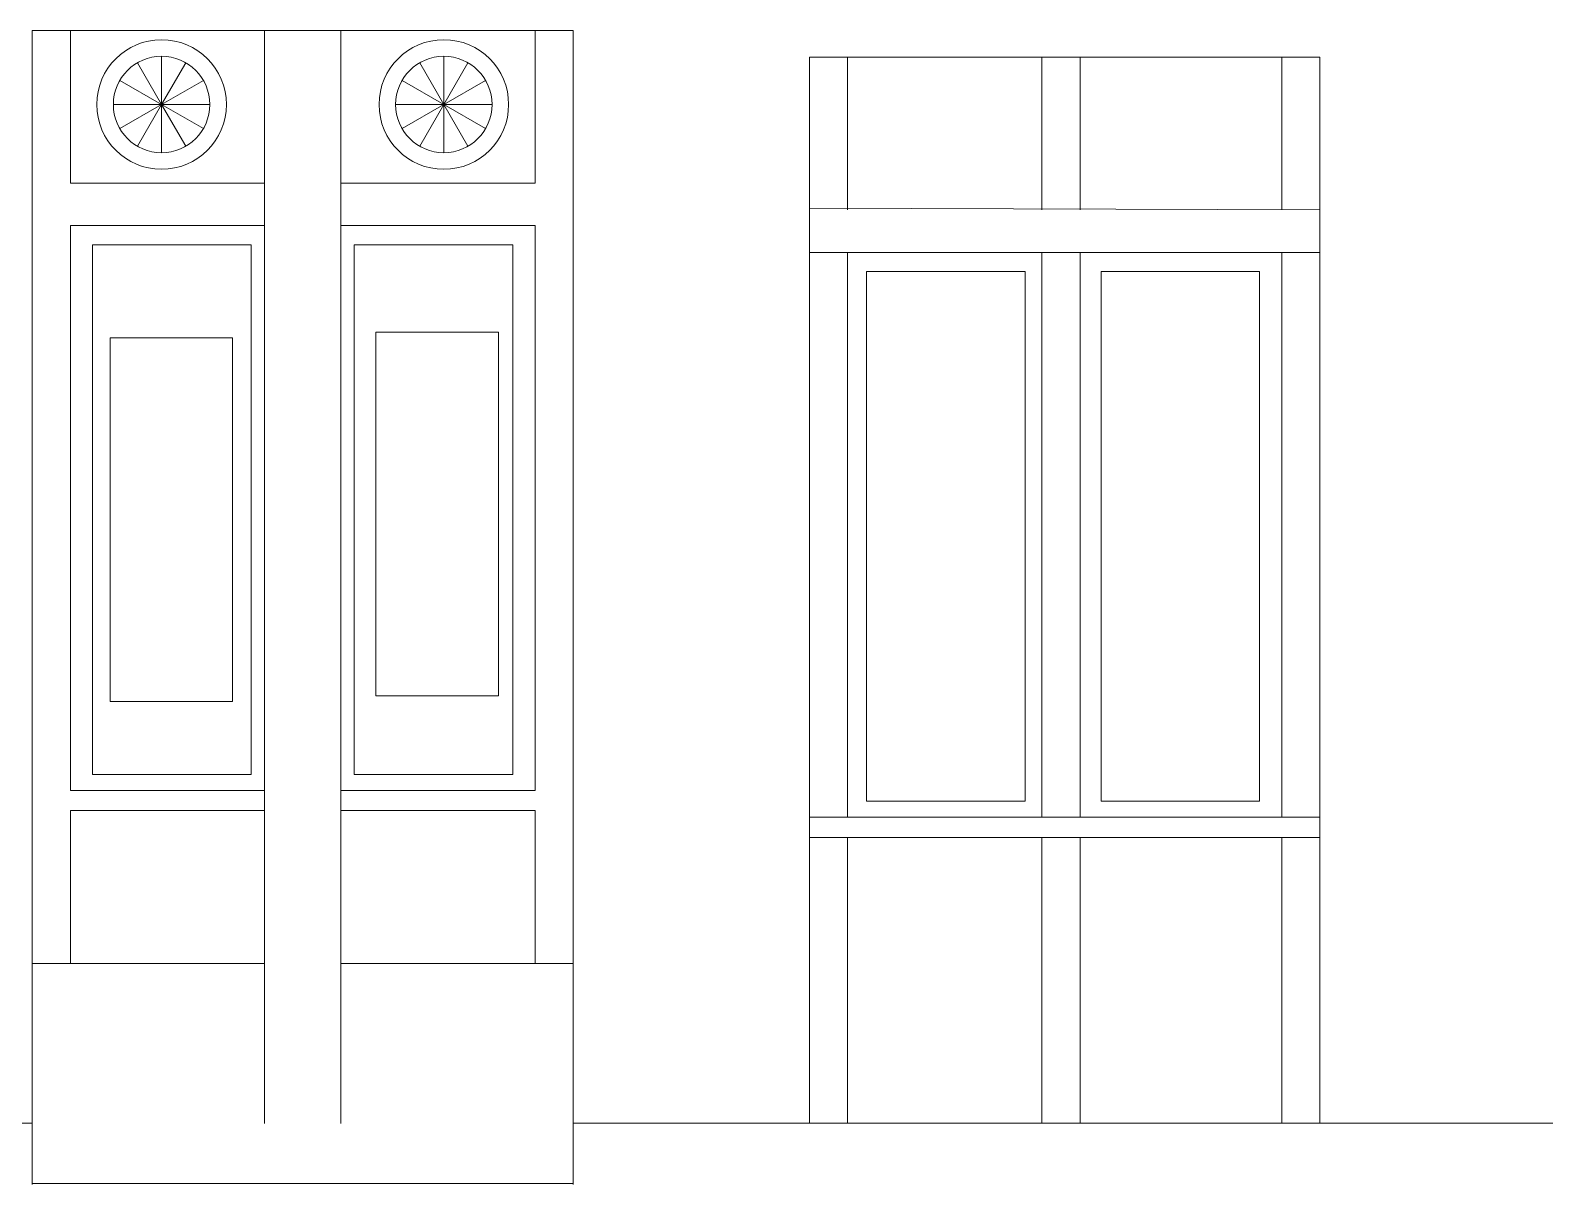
# Model space of a CAD drawing. Header units: centimetres. Extents: x -61 to 61, y -26 to 26.
# Drawn here: x 24.64 to 32.13, y -23.65 to -17.97 of the extents above; entities that cross this region are included whole.
import ezdxf

# ---------------------------------------------------------------- set-up
doc = ezdxf.new("R2010")
doc.units = ezdxf.units.CM
doc.header["$MEASUREMENT"] = 0
doc.layers.add('layer 1', color=7, linetype='Continuous')

msp = doc.modelspace()

# ---------------------------------------------------------------- linework, layer by layer
at = {"layer": 'layer 1', "color": 177, "lineweight": 9}
for points in [[(24.64877, -22.55998), (24.64877, -22.55998), (24.64877, -17.9661), (24.64877, -17.9661)], [(24.64877, -17.9661), (24.64877, -17.9661), (27.31261, -17.9661), (27.31261, -17.9661)], [(24.83648, -18.71803), (24.83648, -18.71803), (24.83648, -17.9661), (24.83648, -17.9661)], [(25.79297, -18.71803), (25.79297, -18.71803), (25.79297, -17.9661), (25.79297, -17.9661)], [(26.16841, -18.71803), (26.16841, -18.71803), (26.16841, -17.9661), (26.16841, -17.9661)], [(27.1249, -18.71803), (27.1249, -18.71803), (27.1249, -17.9661), (27.1249, -17.9661)], [(27.31261, -22.55998), (27.31261, -22.55998), (27.31261, -17.9661), (27.31261, -17.9661)], [(25.28574, -18.33075), (25.28574, -18.33075), (25.16697, -18.12504), (25.16697, -18.12504)], [(25.28574, -18.33075), (25.28574, -18.33075), (25.28574, -18.09322), (25.28574, -18.09322)], [(25.28574, -18.33075), (25.28574, -18.33075), (25.4045, -18.12504), (25.4045, -18.12504)], [(26.67564, -18.33075), (26.67564, -18.33075), (26.55688, -18.12504), (26.55688, -18.12504)], [(26.67564, -18.33075), (26.67564, -18.33075), (26.67564, -18.09322), (26.67564, -18.09322)], [(26.67564, -18.33075), (26.67564, -18.33075), (26.79441, -18.12504), (26.79441, -18.12504)], [(28.47597, -22.69157), (28.47597, -22.69157), (28.47597, -18.0977), (28.47597, -18.0977)], [(28.47597, -18.0977), (28.47597, -18.0977), (30.98872, -18.0977), (30.98872, -18.0977)], [(28.66368, -18.84962), (28.66368, -18.84962), (28.66368, -18.0977), (28.66368, -18.0977)], [(29.62017, -18.84962), (29.62017, -18.84962), (29.62017, -18.0977), (29.62017, -18.0977)], [(29.80788, -18.84962), (29.80788, -18.84962), (29.80788, -18.0977), (29.80788, -18.0977)], [(30.80101, -18.84962), (30.80101, -18.84962), (30.80101, -18.0977), (30.80101, -18.0977)], [(30.98872, -18.84962), (30.98872, -18.84962), (30.98872, -18.0977), (30.98872, -18.0977)], [(25.28574, -18.33075), (25.28574, -18.33075), (25.08003, -18.21198), (25.08003, -18.21198)], [(25.28574, -18.33075), (25.28574, -18.33075), (25.49145, -18.21198), (25.49145, -18.21198)], [(26.67564, -18.33075), (26.67564, -18.33075), (26.46993, -18.21198), (26.46993, -18.21198)], [(26.67564, -18.33075), (26.67564, -18.33075), (26.88135, -18.21198), (26.88135, -18.21198)], [(25.28574, -18.33075), (25.28574, -18.33075), (25.04821, -18.33075), (25.04821, -18.33075)], [(25.28574, -18.33075), (25.28574, -18.33075), (25.08003, -18.44951), (25.08003, -18.44951)], [(25.28574, -18.33075), (25.28574, -18.33075), (25.16697, -18.53646), (25.16697, -18.53646)], [(25.28574, -18.33075), (25.28574, -18.33075), (25.52327, -18.33075), (25.52327, -18.33075)], [(25.28574, -18.33075), (25.28574, -18.33075), (25.49145, -18.44951), (25.49145, -18.44951)], [(25.28574, -18.33075), (25.28574, -18.33075), (25.4045, -18.53646), (25.4045, -18.53646)], [(25.28574, -18.33075), (25.28574, -18.33075), (25.28574, -18.56828), (25.28574, -18.56828)], [(26.67564, -18.33075), (26.67564, -18.33075), (26.43811, -18.33075), (26.43811, -18.33075)], [(26.67564, -18.33075), (26.67564, -18.33075), (26.46993, -18.44951), (26.46993, -18.44951)], [(26.67564, -18.33075), (26.67564, -18.33075), (26.55688, -18.53646), (26.55688, -18.53646)], [(26.67564, -18.33075), (26.67564, -18.33075), (26.67564, -18.56828), (26.67564, -18.56828)], [(26.67564, -18.33075), (26.67564, -18.33075), (26.79441, -18.53646), (26.79441, -18.53646)], [(26.67564, -18.33075), (26.67564, -18.33075), (26.88135, -18.44951), (26.88135, -18.44951)], [(26.67564, -18.33075), (26.67564, -18.33075), (26.91317, -18.33075), (26.91317, -18.33075)], [(25.79297, -18.71803), (25.79297, -18.71803), (24.83648, -18.71803), (24.83648, -18.71803)], [(25.79297, -18.71803), (25.79297, -18.71803), (25.79297, -18.92701), (25.79297, -18.92701)], [(26.16841, -18.71803), (26.16841, -18.71803), (27.1249, -18.71803), (27.1249, -18.71803)], [(26.16841, -18.71803), (26.16841, -18.71803), (26.16841, -18.92701), (26.16841, -18.92701)], [(24.83648, -20.69647), (24.83648, -20.69647), (24.83648, -18.92701), (24.83648, -18.92701)], [(25.79297, -18.92701), (25.79297, -18.92701), (24.83648, -18.92701), (24.83648, -18.92701)], [(25.79297, -20.69647), (25.79297, -20.69647), (25.79297, -18.92701), (25.79297, -18.92701)], [(26.16841, -20.69647), (26.16841, -20.69647), (26.16841, -18.92701), (26.16841, -18.92701)], [(26.16841, -18.92701), (26.16841, -18.92701), (27.1249, -18.92701), (27.1249, -18.92701)], [(27.1249, -20.69647), (27.1249, -20.69647), (27.1249, -18.92701), (27.1249, -18.92701)], [(28.66368, -20.82806), (28.66368, -20.82806), (28.66368, -19.0586), (28.66368, -19.0586)], [(29.62017, -20.82806), (29.62017, -20.82806), (29.62017, -19.0586), (29.62017, -19.0586)], [(29.80788, -20.82806), (29.80788, -20.82806), (29.80788, -19.0586), (29.80788, -19.0586)], [(30.80101, -20.82806), (30.80101, -20.82806), (30.80101, -19.0586), (30.80101, -19.0586)], [(30.98872, -20.82806), (30.98872, -20.82806), (30.98872, -19.0586), (30.98872, -19.0586)], [(24.83648, -20.69647), (24.83648, -20.69647), (24.83648, -20.8099), (24.83648, -20.8099)], [(25.79297, -20.69647), (25.79297, -20.69647), (25.79297, -20.8099), (25.79297, -20.8099)], [(26.16841, -20.69647), (26.16841, -20.69647), (26.16841, -20.8099), (26.16841, -20.8099)], [(27.1249, -20.69647), (27.1249, -20.69647), (27.1249, -20.8099), (27.1249, -20.8099)], [(24.83648, -21.70837), (24.83648, -21.70837), (24.83648, -20.8099), (24.83648, -20.8099)], [(25.79297, -21.70837), (25.79297, -21.70837), (25.79297, -20.8099), (25.79297, -20.8099)], [(26.16841, -21.70837), (26.16841, -21.70837), (26.16841, -20.8099), (26.16841, -20.8099)], [(27.1249, -21.70837), (27.1249, -21.70837), (27.1249, -20.8099), (27.1249, -20.8099)], [(28.66368, -20.82806), (28.66368, -20.82806), (28.66368, -20.94149), (28.66368, -20.94149)], [(29.62017, -20.82806), (29.62017, -20.82806), (29.62017, -20.94149), (29.62017, -20.94149)], [(29.80788, -20.82806), (29.80788, -20.82806), (29.80788, -20.94149), (29.80788, -20.94149)], [(30.80101, -20.82806), (30.80101, -20.82806), (30.80101, -20.94149), (30.80101, -20.94149)], [(30.98872, -20.82806), (30.98872, -20.82806), (30.98872, -20.94149), (30.98872, -20.94149)], [(28.66368, -21.83996), (28.66368, -21.83996), (28.66368, -20.94149), (28.66368, -20.94149)], [(29.62017, -21.83996), (29.62017, -21.83996), (29.62017, -20.94149), (29.62017, -20.94149)], [(29.80788, -21.83996), (29.80788, -21.83996), (29.80788, -20.94149), (29.80788, -20.94149)], [(30.80101, -21.83996), (30.80101, -21.83996), (30.80101, -20.94149), (30.80101, -20.94149)], [(30.98872, -21.83996), (30.98872, -21.83996), (30.98872, -20.94149), (30.98872, -20.94149)], [(25.79297, -21.70837), (25.79297, -21.70837), (24.83648, -21.70837), (24.83648, -21.70837)], [(25.79297, -21.70837), (25.79297, -21.70837), (25.79297, -21.80736), (25.79297, -21.80736)], [(26.16841, -21.70837), (26.16841, -21.70837), (27.1249, -21.70837), (27.1249, -21.70837)], [(26.16841, -21.70837), (26.16841, -21.70837), (26.16841, -21.80736), (26.16841, -21.80736)], [(24.83648, -22.55998), (24.83648, -22.55998), (24.83648, -21.80736), (24.83648, -21.80736)], [(25.79297, -21.80736), (25.79297, -21.80736), (24.83648, -21.80736), (24.83648, -21.80736)], [(25.79297, -23.34816), (25.79297, -23.34816), (25.79297, -21.80736), (25.79297, -21.80736)], [(26.16841, -23.34816), (26.16841, -23.34816), (26.16841, -21.80736), (26.16841, -21.80736)], [(26.16841, -21.80736), (26.16841, -21.80736), (27.1249, -21.80736), (27.1249, -21.80736)], [(27.1249, -22.55998), (27.1249, -22.55998), (27.1249, -21.80736), (27.1249, -21.80736)], [(30.98872, -21.83996), (30.98872, -21.83996), (28.47597, -21.83996), (28.47597, -21.83996)], [(30.98872, -21.83996), (30.98872, -21.83996), (30.98872, -21.93895), (30.98872, -21.93895)], [(30.98872, -21.93895), (30.98872, -21.93895), (28.47597, -21.93895), (28.47597, -21.93895)], [(28.66368, -22.69157), (28.66368, -22.69157), (28.66368, -21.93895), (28.66368, -21.93895)], [(29.62017, -23.34542), (29.62017, -23.34542), (29.62017, -21.93895), (29.62017, -21.93895)], [(29.80788, -23.34542), (29.80788, -23.34542), (29.80788, -21.93895), (29.80788, -21.93895)], [(30.80101, -23.34542), (30.80101, -23.34542), (30.80101, -21.93895), (30.80101, -21.93895)], [(30.98872, -23.34542), (30.98872, -23.34542), (30.98872, -21.93895), (30.98872, -21.93895)], [(24.64877, -22.55998), (24.64877, -22.55998), (25.79297, -22.55998), (25.79297, -22.55998)], [(24.64877, -22.55998), (24.64877, -22.55998), (24.64877, -23.34816), (24.64877, -23.34816)], [(27.31261, -22.55998), (27.31261, -22.55998), (26.16841, -22.55998), (26.16841, -22.55998)], [(27.31261, -22.55998), (27.31261, -22.55998), (27.31261, -23.34816), (27.31261, -23.34816)], [(28.47597, -22.69157), (28.47597, -22.69157), (28.47597, -23.34542), (28.47597, -23.34542)], [(28.66368, -22.69157), (28.66368, -22.69157), (28.66368, -23.34542), (28.66368, -23.34542)]]:
    msp.add_open_spline(points, degree=3, dxfattribs=at)
for points, knots in [([(25.28574, -18.64972), (25.10958, -18.64972), (24.96677, -18.50691), (24.96677, -18.33075), (24.96677, -18.33075), (24.96677, -18.15459), (25.10958, -18.01178), (25.28574, -18.01178), (25.28574, -18.01178), (25.4619, -18.01178), (25.60471, -18.15459), (25.60471, -18.33075), (25.60471, -18.33075), (25.60471, -18.50691), (25.4619, -18.64972), (25.28574, -18.64972)], [0, 0, 0, 0, 0.2, 0.2, 0.2, 0.2, 0.4, 0.4, 0.4, 0.4, 0.6, 0.6, 0.6, 0.6, 1, 1, 1, 1]), ([(26.67564, -18.64972), (26.8518, -18.64972), (26.99461, -18.50691), (26.99461, -18.33075), (26.99461, -18.33075), (26.99461, -18.15459), (26.8518, -18.01178), (26.67564, -18.01178), (26.67564, -18.01178), (26.49948, -18.01178), (26.35667, -18.15459), (26.35667, -18.33075), (26.35667, -18.33075), (26.35667, -18.50691), (26.49948, -18.64972), (26.67564, -18.64972)], [0, 0, 0, 0, 0.2, 0.2, 0.2, 0.2, 0.4, 0.4, 0.4, 0.4, 0.6, 0.6, 0.6, 0.6, 1, 1, 1, 1]), ([(25.28574, -18.56828), (25.15456, -18.56828), (25.04821, -18.46193), (25.04821, -18.33075), (25.04821, -18.33075), (25.04821, -18.19957), (25.15456, -18.09322), (25.28574, -18.09322), (25.28574, -18.09322), (25.41692, -18.09322), (25.52327, -18.19957), (25.52327, -18.33075), (25.52327, -18.33075), (25.52327, -18.46193), (25.41692, -18.56828), (25.28574, -18.56828)], [0, 0, 0, 0, 0.2, 0.2, 0.2, 0.2, 0.4, 0.4, 0.4, 0.4, 0.6, 0.6, 0.6, 0.6, 1, 1, 1, 1]), ([(26.67564, -18.56828), (26.80682, -18.56828), (26.91317, -18.46193), (26.91317, -18.33075), (26.91317, -18.33075), (26.91317, -18.19957), (26.80682, -18.09322), (26.67564, -18.09322), (26.67564, -18.09322), (26.54446, -18.09322), (26.43811, -18.19957), (26.43811, -18.33075), (26.43811, -18.33075), (26.43811, -18.46193), (26.54446, -18.56828), (26.67564, -18.56828)], [0, 0, 0, 0, 0.2, 0.2, 0.2, 0.2, 0.4, 0.4, 0.4, 0.4, 0.6, 0.6, 0.6, 0.6, 1, 1, 1, 1]), ([(28.47597, -18.84135), (28.47597, -18.84135), (30.98872, -18.84962), (30.98872, -18.84962), (30.98872, -18.84962), (30.98872, -18.84962), (30.98872, -19.0586), (30.98872, -19.0586), (30.98872, -19.0586), (30.98872, -19.0586), (28.47597, -19.0586), (28.47597, -19.0586)], [0, 0, 0, 0, 0.25, 0.25, 0.25, 0.25, 0.5, 0.5, 0.5, 0.5, 1, 1, 1, 1]), ([(25.72668, -19.02194), (25.72668, -19.02194), (24.94575, -19.02194), (24.94575, -19.02194), (24.94575, -19.02194), (24.94575, -19.02194), (24.94575, -21.62869), (24.94575, -21.62869), (24.94575, -21.62869), (24.94575, -21.62869), (25.72668, -21.62869), (25.72668, -21.62869), (25.72668, -21.62869), (25.72668, -21.62869), (25.72668, -19.02194), (25.72668, -19.02194)], [0, 0, 0, 0, 0.2, 0.2, 0.2, 0.2, 0.4, 0.4, 0.4, 0.4, 0.6, 0.6, 0.6, 0.6, 1, 1, 1, 1]), ([(26.2347, -19.02194), (26.2347, -19.02194), (27.01564, -19.02194), (27.01564, -19.02194), (27.01564, -19.02194), (27.01564, -19.02194), (27.01564, -21.62869), (27.01564, -21.62869), (27.01564, -21.62869), (27.01564, -21.62869), (26.2347, -21.62869), (26.2347, -21.62869), (26.2347, -21.62869), (26.2347, -21.62869), (26.2347, -19.02194), (26.2347, -19.02194)], [0, 0, 0, 0, 0.2, 0.2, 0.2, 0.2, 0.4, 0.4, 0.4, 0.4, 0.6, 0.6, 0.6, 0.6, 1, 1, 1, 1]), ([(25.63525, -19.47968), (25.63525, -19.47968), (25.03256, -19.47968), (25.03256, -19.47968), (25.03256, -19.47968), (25.03256, -19.47968), (25.03256, -21.27011), (25.03256, -21.27011), (25.03256, -21.27011), (25.03256, -21.27011), (25.63525, -21.27011), (25.63525, -21.27011), (25.63525, -21.27011), (25.63525, -21.27011), (25.63525, -19.47968), (25.63525, -19.47968)], [0, 0, 0, 0, 0.2, 0.2, 0.2, 0.2, 0.4, 0.4, 0.4, 0.4, 0.6, 0.6, 0.6, 0.6, 1, 1, 1, 1]), ([(26.34144, -19.4521), (26.34144, -19.4521), (26.94413, -19.4521), (26.94413, -19.4521), (26.94413, -19.4521), (26.94413, -19.4521), (26.94413, -21.24253), (26.94413, -21.24253), (26.94413, -21.24253), (26.94413, -21.24253), (26.34144, -21.24253), (26.34144, -21.24253), (26.34144, -21.24253), (26.34144, -21.24253), (26.34144, -19.4521), (26.34144, -19.4521)], [0, 0, 0, 0, 0.2, 0.2, 0.2, 0.2, 0.4, 0.4, 0.4, 0.4, 0.6, 0.6, 0.6, 0.6, 1, 1, 1, 1])]:
    msp.add_open_spline(points, degree=3, knots=knots, dxfattribs=at)
at = {"layer": 'layer 1', "color": 242, "lineweight": 9}
for points in [[(28.75652, -19.15353), (28.75652, -19.15353), (29.53745, -19.15353), (29.53745, -19.15353), (29.53745, -19.15353), (29.53745, -19.15353), (29.53745, -21.76029), (29.53745, -21.76029), (29.53745, -21.76029), (29.53745, -21.76029), (28.75652, -21.76029), (28.75652, -21.76029), (28.75652, -21.76029), (28.75652, -21.76029), (28.75652, -19.15353), (28.75652, -19.15353)], [(29.91142, -19.15353), (29.91142, -19.15353), (30.69235, -19.15353), (30.69235, -19.15353), (30.69235, -19.15353), (30.69235, -19.15353), (30.69235, -21.76029), (30.69235, -21.76029), (30.69235, -21.76029), (30.69235, -21.76029), (29.91142, -21.76029), (29.91142, -21.76029), (29.91142, -21.76029), (29.91142, -21.76029), (29.91142, -19.15353), (29.91142, -19.15353)]]:
    msp.add_open_spline(points, degree=3, knots=[0, 0, 0, 0, 0.2, 0.2, 0.2, 0.2, 0.4, 0.4, 0.4, 0.4, 0.6, 0.6, 0.6, 0.6, 1, 1, 1, 1], dxfattribs=at)
at = {"layer": 'layer 1', "color": 250, "lineweight": 9}
for points in [[(24.64877, -23.34541), (24.64877, -23.34541), (19.45471, -23.34541), (19.45471, -23.34541)], [(24.64877, -23.34817), (24.64877, -23.34817), (24.64877, -23.64817), (24.64877, -23.64817)], [(32.13613, -23.34541), (32.13613, -23.34541), (27.31262, -23.34541), (27.31262, -23.34541)], [(27.31262, -23.34817), (27.31262, -23.34817), (27.31262, -23.64817), (27.31262, -23.64817)], [(27.31262, -23.64301), (27.31262, -23.64301), (24.64877, -23.64243), (24.64877, -23.64243)]]:
    msp.add_open_spline(points, degree=3, dxfattribs=at)

doc.saveas('drawing.dxf')
